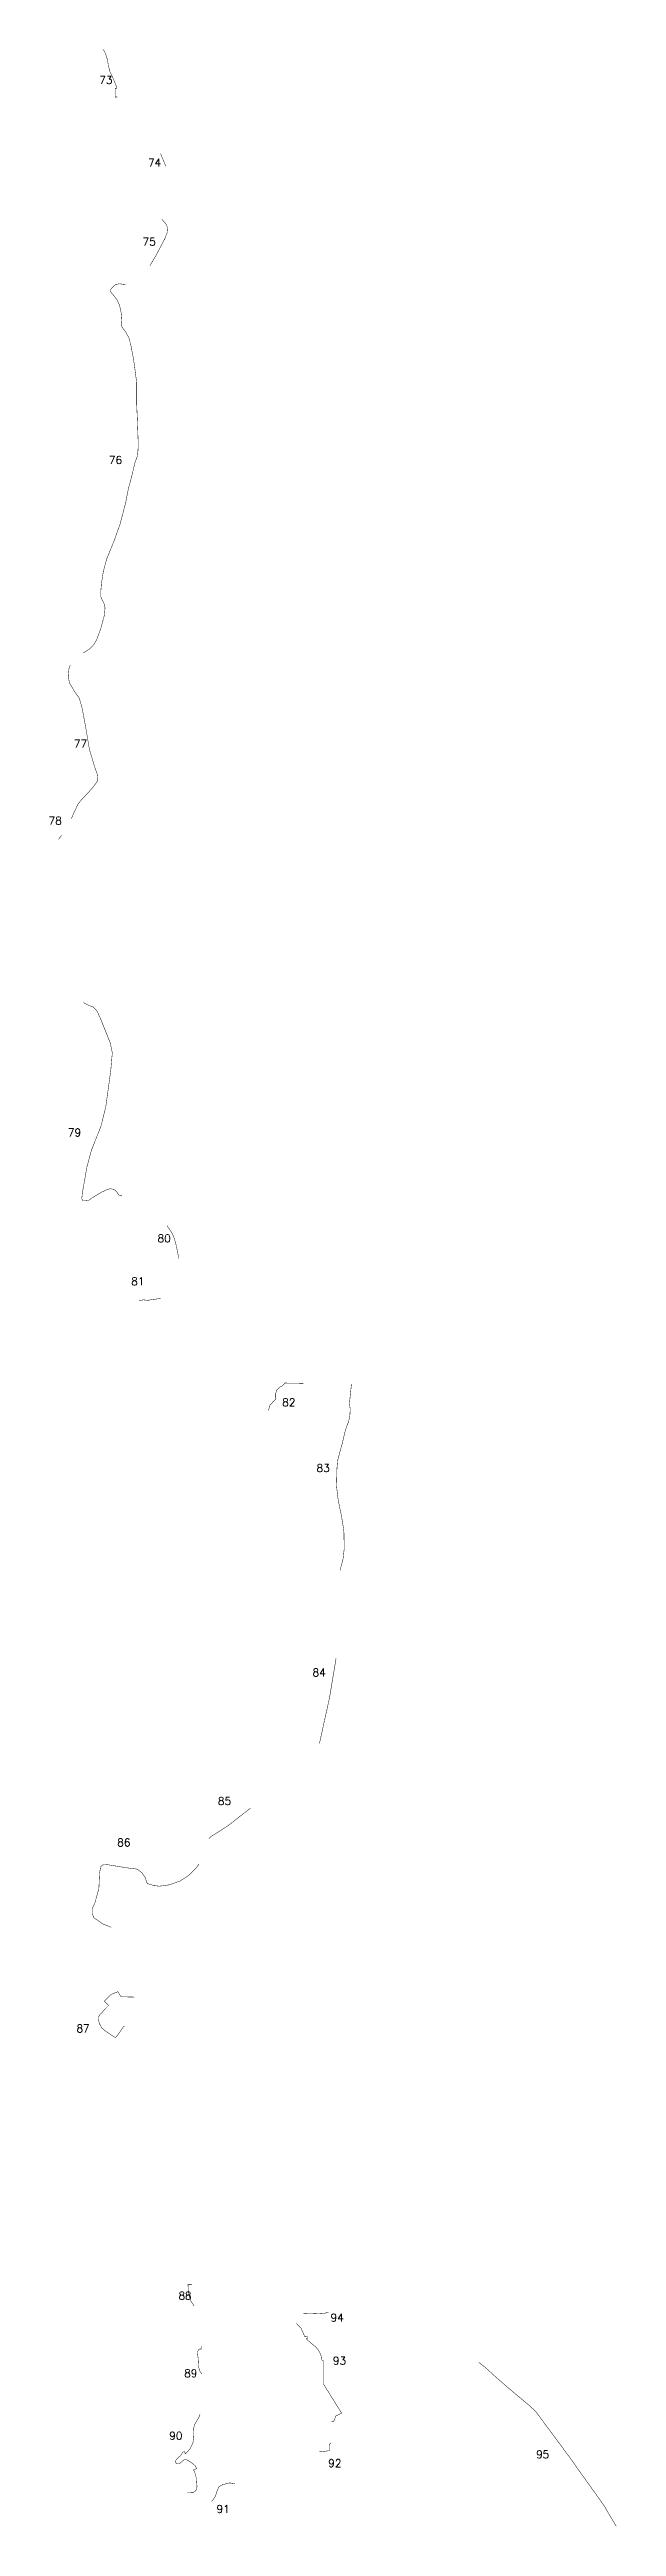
# Model space of a CAD drawing. Header units: metres. Extents: x 254129 to 299963, y 1973748 to 2228052.
# Drawn here: x 266389 to 270067, y 2116529 to 2132615 of the extents above; entities that cross this region are included whole.
import ezdxf

# ---------------------------------------------------------------- set-up
doc = ezdxf.new("R2010")
doc.units = ezdxf.units.M
doc.header["$MEASUREMENT"] = 0
doc.layers.add('ARTIFICIALLY PROTECTED', color=4, linetype='Continuous')
doc.styles.get("Standard").update_dxf_attribs({"font": 'simplex.shx'})

msp = doc.modelspace()

# ---------------------------------------------------------------- linework, layer by layer
at = {"layer": 'ARTIFICIALLY PROTECTED', "const_width": 3, "flags": 128}
for points in [[(266734, 2132614), (266738, 2132613), (266745, 2132604), (266755, 2132580), (266763, 2132553), (266770, 2132515), (266780, 2132473), (266802, 2132427), (266809, 2132410), (266819, 2132387), (266823, 2132373), (266825, 2132362), (266815, 2132361), (266815, 2132307), (266828, 2132307)], [(267109, 2131940), (267112, 2131931), (267137, 2131874), (267141, 2131857)], [(266468, 2127513), (266447, 2127485)], [(267151, 2124978), (267185, 2124926), (267198, 2124895), (267212, 2124844), (267226, 2124773), (267226, 2124761)], [(267111, 2124504), (267109, 2124504), (267052, 2124497), (267029, 2124492), (266998, 2124495), (266970, 2124491)], [(267809, 2123776), (267819, 2123810), (267858, 2123853), (267854, 2123863), (267854, 2123882), (267862, 2123904), (267866, 2123913), (267882, 2123928), (267897, 2123935), (267909, 2123945), (267916, 2123955), (268035, 2123953)], [(268348, 2123948), (268344, 2123911), (268335, 2123823), (268340, 2123786), (268338, 2123748), (268330, 2123706), (268314, 2123664), (268303, 2123627), (268290, 2123568), (268274, 2123512), (268258, 2123449), (268254, 2123404), (268251, 2123286), (268262, 2123193), (268284, 2123088), (268299, 2122992), (268301, 2122879), (268294, 2122815), (268274, 2122738)], [(268248, 2122166), (268205, 2121908), (268140, 2121613)], [(267693, 2121194), (267691, 2121193), (267547, 2121080), (267505, 2121053), (267436, 2121009), (267423, 2120996)], [(267313, 2118102), (267287, 2118101), (267290, 2118041), (267307, 2117991), (267327, 2117961)], [(268033, 2117914), (268053, 2117913), (268138, 2117910), (268164, 2117912), (268183, 2117916), (268199, 2117922)], [(268217, 2117208), (268233, 2117212), (268248, 2117248), (268268, 2117257), (268284, 2117265), (268167, 2117453), (268166, 2117474), (268167, 2117505), (268167, 2117604), (268154, 2117611), (268152, 2117630), (268149, 2117646), (268133, 2117675), (268114, 2117697), (268086, 2117719), (268061, 2117742), (268054, 2117750), (268063, 2117751), (268062, 2117763), (268046, 2117761), (268036, 2117783), (268020, 2117818), (267990, 2117847)], [(267374, 2117700), (267375, 2117693), (267375, 2117682), (267362, 2117681), (267354, 2117673), (267349, 2117664), (267349, 2117653), (267353, 2117622), (267356, 2117566), (267364, 2117538), (267377, 2117520)], [(267366, 2117258), (267357, 2117236), (267331, 2117192), (267322, 2117161), (267324, 2117106), (267319, 2117071), (267300, 2117033), (267277, 2117007), (267270, 2117001), (267264, 2117015), (267254, 2117012), (267245, 2116997), (267235, 2116986), (267218, 2116971), (267208, 2116958), (267207, 2116949), (267210, 2116939), (267218, 2116935), (267229, 2116936), (267246, 2116949), (267263, 2116963), (267274, 2116965), (267290, 2116956), (267315, 2116940), (267333, 2116924), (267344, 2116904), (267323, 2116897), (267334, 2116872), (267342, 2116840), (267344, 2116810), (267346, 2116789), (267340, 2116766), (267333, 2116757), (267322, 2116751), (267284, 2116749)], [(268141, 2117019), (268145, 2117014), (268204, 2117021), (268203, 2117048), (268208, 2117065), (268215, 2117073)], [(267439, 2116692), (267449, 2116701), (267466, 2116726), (267476, 2116760), (267487, 2116786), (267511, 2116800), (267559, 2116812), (267588, 2116807), (267591, 2116805)]]:
    msp.add_lwpolyline(points, dxfattribs=at)
at = {"layer": 'ARTIFICIALLY PROTECTED', "flags": 128}
for points in [[(267118, 2131512, 3, 3, 0), (267139, 2131488, 3, 3, 0), (267149, 2131474, 3, 3, 0), (267154, 2131454, 3, 3, 0), (267152, 2131430, 3, 3, 0), (267151, 2131424, 3, 3, 0), (267136, 2131385, 3, 3, 0), (267115, 2131345, 3, 3, 0), (267078, 2131275, 3, 3, 0), (267040, 2131211, 0, 0, 0)], [(266882, 2131086, 3, 3, 0), (266872, 2131090, 3, 3, 0), (266842, 2131094, 3, 3, 0), (266821, 2131090, 3, 3, 0), (266804, 2131079, 3, 3, 0), (266794, 2131068, 3, 3, 0), (266784, 2131054, 3, 3, 0), (266786, 2131041, 3, 3, 0), (266805, 2131018, 3, 3, 0), (266827, 2130989, 3, 3, 0), (266843, 2130955, 3, 3, 0), (266853, 2130908, 3, 3, 0), (266857, 2130873, 3, 3, 0), (266854, 2130834, 3, 3, 0), (266859, 2130813, 3, 3, 0), (266883, 2130781, 3, 3, 0), (266905, 2130740, 3, 3, 0), (266915, 2130701, 3, 3, 0), (266934, 2130605, 3, 3, 0), (266954, 2130454, 3, 3, 0), (266954, 2130317, 3, 3, 0), (266958, 2130227, 3, 3, 0), (266964, 2130065, 3, 3, 0), (266963, 2130011, 3, 3, 0), (266959, 2129976, 3, 3, 0), (266943, 2129931, 3, 3, 0), (266914, 2129812, 3, 3, 0), (266902, 2129771, 3, 3, 0), (266882, 2129669, 3, 3, 0), (266846, 2129532, 3, 3, 0), (266808, 2129425, 3, 3, 0), (266760, 2129308, 3, 3, 0), (266738, 2129227, 3, 3, 0), (266729, 2129169, 3, 3, 0), (266726, 2129150, 3, 3, 0), (266721, 2129090, 3, 3, 0), (266722, 2129061, 3, 3, 0), (266730, 2129042, 3, 3, 0), (266745, 2129011, 3, 3, 0), (266749, 2128987, 3, 3, 0), (266744, 2128939, 3, 3, 0), (266720, 2128850, 3, 3, 0), (266695, 2128784, 3, 3, 0), (266673, 2128746, 3, 3, 0), (266648, 2128722, 3, 3, 0), (266617, 2128702, 3, 3, 0), (266607, 2128699, 0, 0, 0)], [(266523, 2128617, 3, 3, 0), (266515, 2128594, 3, 3, 0), (266510, 2128545, 3, 3, 0), (266519, 2128499, 3, 3, 0), (266553, 2128443, 3, 3, 0), (266582, 2128402, 3, 3, 0), (266600, 2128339, 3, 3, 0), (266624, 2128211, 3, 3, 0), (266647, 2128072, 3, 3, 0), (266685, 2127945, 3, 3, 0), (266698, 2127911, 3, 3, 0), (266701, 2127878, 3, 3, 0), (266696, 2127858, 3, 3, 0), (266664, 2127816, 3, 3, 0), (266642, 2127792, 3, 3, 0), (266595, 2127742, 3, 3, 0), (266570, 2127709, 3, 3, 0), (266561, 2127687, 3, 3, 0), (266544, 2127653, 3, 3, 0), (266531, 2127622, 3, 3, 0), (266530, 2127620, 0, 0, 0)], [(266608, 2126426, 3, 3, 0), (266644, 2126408, 3, 3, 0), (266671, 2126397, 3, 3, 0), (266695, 2126374, 3, 3, 0), (266721, 2126318, 3, 3, 0), (266783, 2126163, 3, 3, 0), (266796, 2126099, 3, 3, 0), (266786, 2125984, 3, 3, 0), (266754, 2125751, 3, 3, 0), (266745, 2125714, 3, 3, 0), (266723, 2125624, 3, 3, 0), (266660, 2125465, 3, 3, 0), (266632, 2125361, 3, 3, 0), (266602, 2125192, 3, 3, 0), (266598, 2125151, 3, 3, 0), (266604, 2125139, 3, 3, 0), (266617, 2125138, 3, 3, 0), (266643, 2125141, 3, 3, 0), (266658, 2125153, 3, 3, 0), (266691, 2125173, 3, 3, 0), (266727, 2125195, 3, 3, 0), (266764, 2125212, 3, 3, 0), (266784, 2125217, 3, 3, 0), (266805, 2125213, 3, 3, 0), (266822, 2125200, 3, 3, 0), (266839, 2125176, 3, 3, 0), (266852, 2125172, 3, 3, 0), (266860, 2125171, 0, 0, 0)], [(267358, 2120831, 3, 3, 0), (267356, 2120826, 3, 3, 0), (267336, 2120801, 3, 3, 0), (267288, 2120754, 3, 3, 0), (267236, 2120721, 3, 3, 0), (267166, 2120696, 3, 3, 0), (267101, 2120687, 3, 3, 0), (267068, 2120691, 3, 3, 0), (267024, 2120704, 3, 3, 0), (267019, 2120714, 3, 3, 0), (267013, 2120733, 3, 3, 0), (267010, 2120743, 3, 3, 0), (266988, 2120774, 3, 3, 0), (266958, 2120798, 3, 3, 0), (266894, 2120806, 3, 3, 0), (266763, 2120827, 3, 3, 0), (266733, 2120825, 3, 3, 0), (266720, 2120813, 3, 3, 0), (266713, 2120768, 3, 3, 0), (266709, 2120673, 3, 3, 0), (266684, 2120582, 3, 3, 0), (266666, 2120540, 3, 3, 0), (266665, 2120508, 3, 3, 0), (266678, 2120481, 3, 3, 0), (266735, 2120442, 3, 3, 0), (266789, 2120420, 0, 0, 0)], [(266939, 2119967, 3, 3, 0), (266853, 2119969, 3, 3, 0), (266832, 2120002, 3, 3, 0), (266786, 2119983, 3, 3, 0), (266744, 2119941, 3, 3, 0), (266772, 2119913, 3, 3, 0), (266753, 2119894, 3, 3, 0), (266716, 2119853, 3, 3, 0), (266707, 2119838, 3, 3, 0), (266706, 2119821, 3, 3, 0), (266712, 2119796, 3, 3, 0), (266726, 2119769, 3, 3, 0), (266747, 2119750, 3, 3, 0), (266795, 2119717, 3, 3, 0), (266815, 2119705, 3, 3, 0), (266824, 2119711, 3, 3, 0), (266849, 2119746, 3, 3, 0), (266869, 2119775, 3, 3, 0), (266877, 2119778, 0, 0, 0)], [(269174, 2117595, 3, 3, 0), (269214, 2117564, 3, 3, 0), (269281, 2117503, 3, 3, 0), (269349, 2117443, 3, 3, 0), (269505, 2117312, 3, 3, 0), (269544, 2117275, 3, 3, 0), (269645, 2117139, 3, 3, 0), (269775, 2116963, 3, 3, 0), (269847, 2116860, 3, 3, 0), (269882, 2116812, 3, 3, 0), (269984, 2116669, 3, 3, 0), (270066, 2116531, 0, 0, 0)]]:
    msp.add_lwpolyline(points, format="xyseb", dxfattribs=at)

# ---------------------------------------------------------------- texts
at = {"char_height": 50, "attachment_point": 1}
for s, insert in [('73', (266712, 2132442)), ('74', (267028, 2131906)), ('75', (266993, 2131392)), ('76', (266774, 2129975)), ('77', (266547, 2128132)), ('78', (266383, 2127632)), ('79', (266508, 2125607)), ('80', (267090, 2124919)), ('81', (266918, 2124641)), ('82', (267898, 2123854)), ('83', (268121, 2123428)), ('84', (268096, 2122100)), ('85', (267481, 2121265)), ('86', (266828, 2120996)), ('87', (266563, 2119788)), ('88', (267225, 2118053)), ('94', (268212, 2117910)), ('93', (268227, 2117631)), ('89', (267262, 2117549)), ('90', (267166, 2117143)), ('92', (268197, 2116965)), ('95', (269546, 2117022)), ('91', (267472, 2116667))]:
    msp.add_mtext_dynamic_manual_height_columns(s, width=84.37, gutter_width=1, heights=[0], dxfattribs=dict(at, insert=insert))

doc.saveas('drawing.dxf')
